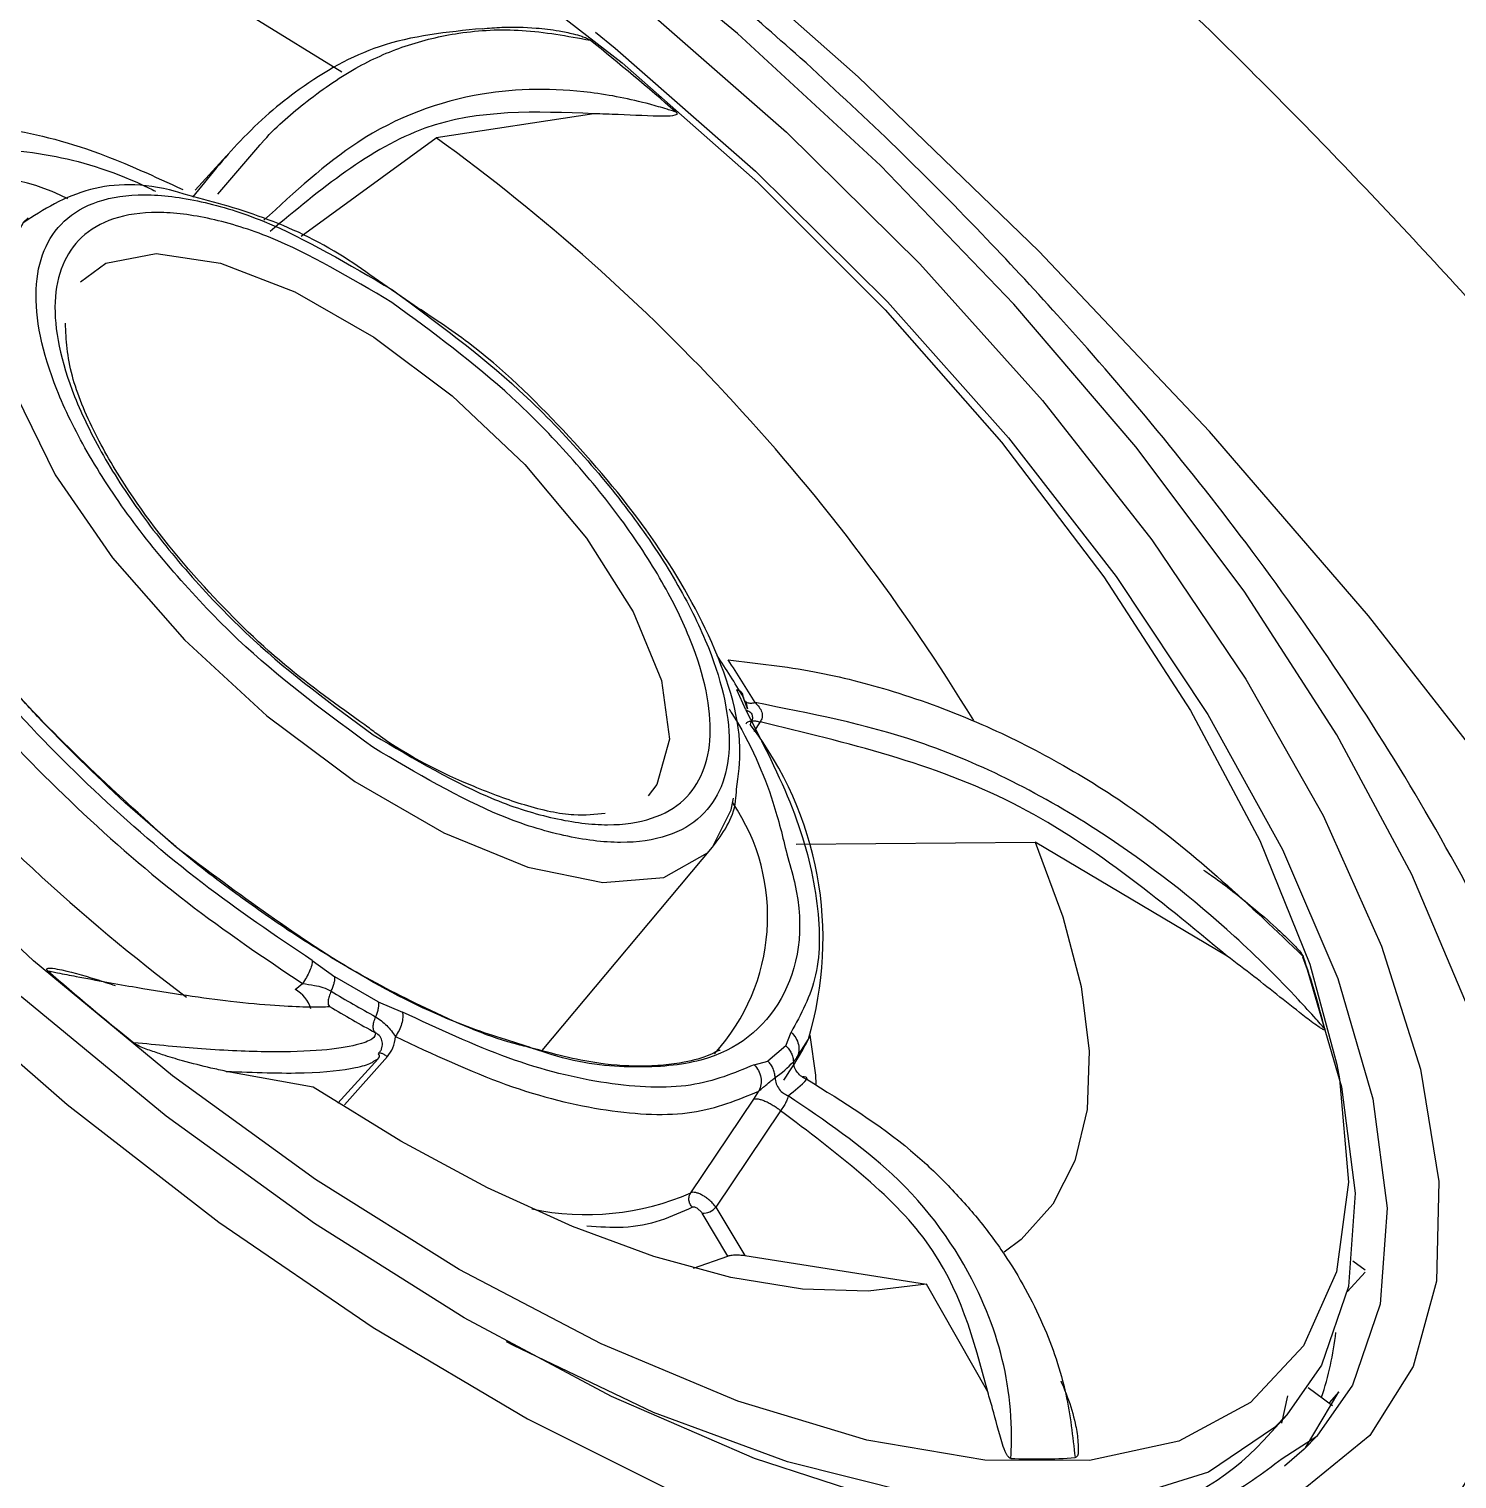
# Model space of a CAD drawing. Header units: inches. Extents: x 2 to 86, y -22 to 129.
# Drawn here: x 20.657 to 21.426, y 16.394 to 17.175 of the extents above; entities that cross this region are included whole.
import ezdxf

# ---------------------------------------------------------------- set-up
doc = ezdxf.new("R2010")
doc.units = ezdxf.units.IN
doc.header["$MEASUREMENT"] = 0
doc.layers.add('BDIM_CYAN', color=4, linetype='Continuous')

# ---------------------------------------------------------------- blocks, each defined once
blk = doc.blocks.new('2026 RHYTHM')
at = {"layer": 'BDIM_CYAN', "color": 3}
for p, q in [((18.5879, 16.14406), (18.50304, 16.13114)), ((18.43028, 16.07808), (18.50304, 16.13114)), ((18.39011, 16.12143), (18.37332, 16.1029)), ((18.38549, 16.10082), (18.40804, 16.12715)), ((18.49117, 16.0408), (18.47199, 16.05402)), ((18.66972, 15.823), (18.66498, 15.8337)), ((18.6707, 15.82351), (18.66843, 15.8299)), ((18.67744, 15.81645), (18.67416, 15.81132)), ((18.35985, 15.75183), (18.33548, 15.7729)), ((18.56013, 15.63956), (18.65179, 15.74893)), ((18.69694, 15.7507), (18.8256, 15.75165)), ((18.92905, 15.69033), (18.8256, 15.75165)), ((18.43632, 15.68793), (18.44846, 15.67909)), ((18.42704, 15.67243), (18.43097, 15.67557)), ((18.47182, 15.6657), (18.44846, 15.67909)), ((18.47182, 15.6657), (18.48483, 15.66021)), ((18.69132, 15.64204), (18.69417, 15.64929)), ((18.6973, 15.63565), (18.70349, 15.64555)), ((18.69132, 15.64204), (18.68171, 15.63368)), ((18.45007, 15.61113), (18.47174, 15.63505)), ((18.45372, 15.61014), (18.47678, 15.63619)), ((18.67432, 15.63181), (18.68171, 15.63368)), ((18.4367, 15.61974), (18.38993, 15.62826)), ((18.64021, 15.56283), (18.67416, 15.61333)), ((18.67416, 15.61333), (18.6768, 15.6176)), ((18.68842, 15.60706), (18.65368, 15.55513)), ((18.66008, 15.52873), (18.64626, 15.5518)), ((18.65368, 15.55513), (18.66919, 15.52911)), ((18.64165, 15.52223), (18.66008, 15.52873)), ((18.66919, 15.52911), (18.76702, 15.51368)), ((18.99392, 15.50969), (19.0034, 15.52016)), ((19.00344, 15.5211), (18.99663, 15.52607)), ((18.80008, 15.45556), (18.76702, 15.51368)), ((18.97268, 15.45793), (18.98583, 15.44833)), ((18.95839, 15.43869), (18.96164, 15.45354)), ((18.97129, 15.42549), (18.98924, 15.45557)), ((18.98924, 15.45557), (18.98393, 15.44971)), ((18.94868, 15.42942), (18.96127, 15.44332)), ((18.97725, 15.43164), (18.95869, 15.41963))]:
    blk.add_line(p, q, dxfattribs=at)
at = {"layer": 'BDIM_CYAN', "color": 3, "flags": 128}
for points in [[(19.08367, 15.77322), (19.00516, 15.87368), (18.91948, 15.97299), (18.82755, 16.07011), (18.73034, 16.16401), (18.62888, 16.2537), (18.52425, 16.33822), (18.41755, 16.41667), (18.30992, 16.48823), (18.20249, 16.55214), (18.09641, 16.60772), (17.9928, 16.65437), (17.89276, 16.69162), (17.79735, 16.71905), (17.70758, 16.73638), (17.6244, 16.74343), (17.54869, 16.74012), (17.48126, 16.72649), (17.42282, 16.70268), (17.37399, 16.66894), (17.33529, 16.62564), (17.30713, 16.57322), (17.30367, 16.56414)], [(18.30435, 15.61038), (18.38606, 15.547), (18.46917, 15.4902), (18.55221, 15.441), (18.6337, 15.40027), (18.71217, 15.36873), (18.78623, 15.34696), (18.85455, 15.33534), (18.91592, 15.33408), (18.96925, 15.3432), (19.01357, 15.36253), (19.04811, 15.39174), (19.07223, 15.4303)], [(19.05899, 15.66206), (19.02853, 15.7342), (18.98802, 15.80958), (18.93817, 15.88686), (18.87988, 15.96465), (18.81418, 16.04157), (18.74226, 16.11624), (18.66538, 16.18734), (18.58492, 16.25359), (18.50233, 16.31381), (18.41906, 16.36693), (18.33662, 16.412), (18.25646, 16.44821), (18.18002, 16.47492), (18.10867, 16.49166), (18.04368, 16.49811), (17.9862, 16.49418), (17.93727, 16.47992), (17.89775, 16.45559), (17.86835, 16.42163)], [(17.8848, 16.13388), (17.92036, 16.05996), (17.96564, 15.98346), (18.01984, 15.90575), (18.08197, 15.82822), (18.15094, 15.75225), (18.22551, 15.6792), (18.30435, 15.61038)], [(18.98807, 15.63194), (18.98954, 15.62416), (18.99435, 15.56856), (18.98785, 15.52031), (18.97016, 15.48045), (18.94167, 15.44983), (18.90298, 15.4291), (18.85491, 15.4187), (18.7985, 15.41885), (18.73494, 15.42955), (18.66558, 15.45057), (18.59192, 15.48146), (18.5155, 15.52157), (18.43798, 15.57004), (18.36099, 15.62584), (18.28617, 15.68777), (18.21513, 15.75453), (18.14938, 15.82467), (18.09031, 15.89672), (18.03919, 15.96913), (17.99711, 16.04036), (17.96496, 16.1089), (17.94343, 16.17328), (17.93297, 16.23213)], [(18.1219, 16.27266), (18.15326, 16.27655), (18.1885, 16.27534), (18.22714, 16.26905), (18.26867, 16.25776), (18.31253, 16.24163), (18.35815, 16.22087), (18.40492, 16.19574), (18.45221, 16.1666)], [(18.79409, 15.38561), (18.74733, 15.39599), (18.67443, 15.4197), (18.5975, 15.4531), (18.51803, 15.49556), (18.43757, 15.54624), (18.35769, 15.60416), (18.27993, 15.66819), (18.20581, 15.73709), (18.13678, 15.80951), (18.07417, 15.88404), (18.01922, 15.95923), (17.97298, 16.03363), (17.93635, 16.10577), (17.91006, 16.17427), (17.89464, 16.23754)], [(18.52238, 16.23389), (18.52702, 16.23054), (18.60313, 16.17152)], [(18.61565, 16.20071), (18.69178, 16.13409), (18.76353, 16.06326), (18.8295, 15.9896), (18.88843, 15.91456), (18.93915, 15.83958), (18.98068, 15.76613), (19.01222, 15.69564), (19.03314, 15.62948), (19.04305, 15.56894), (19.04175, 15.51519), (19.02926, 15.46929), (19.00582, 15.43212), (18.9719, 15.40441), (18.92816, 15.38669), (18.87543, 15.37933), (18.81476, 15.38244), (18.79409, 15.38561)], [(18.58889, 16.18806), (18.59946, 16.17943), (18.67503, 16.1132), (18.74613, 16.04273), (18.8113, 15.96945), (18.86922, 15.89486), (18.91871, 15.82048), (18.95876, 15.74781), (18.98856, 15.67834), (19.0075, 15.61349), (19.0152, 15.55457), (19.0115, 15.50278), (18.99647, 15.45918), (18.97735, 15.43175)], [(18.60313, 16.17152), (18.67625, 16.107), (18.74483, 16.03837), (18.80741, 15.96708), (18.86265, 15.89466), (18.90937, 15.82264), (18.94659, 15.75257), (18.9735, 15.68594), (18.98807, 15.63194)], [(18.28335, 16.08797), (18.28082, 16.08562), (18.26801, 16.06246), (18.26665, 16.03078), (18.27681, 15.99241), (18.29791, 15.9496), (18.32871, 15.90482), (18.36743, 15.86068), (18.41183, 15.81974), (18.45931, 15.78439), (18.50712, 15.75667), (18.55248, 15.7382), (18.59275, 15.73006), (18.6256, 15.73271), (18.64911, 15.746), (18.65179, 15.74893)], [(18.31149, 16.05355), (18.3252, 16.06365), (18.35221, 16.06882), (18.3869, 16.06354), (18.42689, 16.04819), (18.46946, 16.0238), (18.51172, 15.99204), (18.55078, 15.95507), (18.58398, 15.91542), (18.60906, 15.87577), (18.62431, 15.83885), (18.62869, 15.80715), (18.6219, 15.78285), (18.61713, 15.77661)], [(18.65179, 15.74893), (18.66192, 15.76915), (18.66322, 15.77547)], [(18.8256, 15.75165), (18.84061, 15.71155), (18.85035, 15.67387), (18.8547, 15.63911), (18.85359, 15.60772), (18.84705, 15.58013), (18.83515, 15.5567), (18.81806, 15.53774), (18.80886, 15.53082)], [(18.96959, 15.69), (18.97217, 15.68303), (18.99058, 15.61998), (18.99806, 15.56271), (18.99446, 15.51237), (18.97985, 15.46999), (18.96119, 15.44322)], [(18.70775, 15.62138), (18.70744, 15.62615), (18.70453, 15.64766)], [(18.76702, 15.51368), (18.73565, 15.50979), (18.70041, 15.511), (18.66177, 15.51729), (18.62025, 15.52857), (18.57638, 15.54471), (18.53076, 15.56547), (18.484, 15.59059), (18.4367, 15.61974)], [(18.96119, 15.44322), (18.95453, 15.43642), (18.91901, 15.41237), (18.87402, 15.3983), (18.82047, 15.39452), (18.75945, 15.40109), (18.6922, 15.41789), (18.6201, 15.44457), (18.54461, 15.48059), (18.54097, 15.48252)], [(18.97735, 15.43175), (18.97042, 15.42466), (18.95985, 15.41566)]]:
    blk.add_lwpolyline(points, dxfattribs=at)
at = {"layer": 'BDIM_CYAN', "color": 3}
for centre, radius, start, end in [((17.62323, 14.98743), 1.53553, 48.92588, 51.17292), ((17.86522, 15.25271), 1.08557, 31.3291, 54.01709), ((18.25252, 15.99643), 0.11436, 62.8432, 136.4653), ((19.00866, 16.51882), 1.06449, 209.82452, 233.03666), ((18.19204, 15.54433), 0.55542, 30.94047, 33.66197), ((18.18292, 15.53199), 0.57351, 30.94052, 33.66195), ((18.52244, 15.69966), 0.18896, 343.36077, 37.64958), ((18.5721, 15.71158), 0.10945, 317.59619, 34.06671), ((18.51999, 15.53546), 0.47589, 14.06541, 18.97297), ((19.30285, 16.83993), 1.53553, 228.92588, 231.1727), ((18.41783, 15.65618), 0.01868, 17.82421, 60.47233), ((18.77488, 16.21662), 0.63648, 238.9366, 241.42181), ((18.78474, 16.22615), 0.65718, 238.9366, 241.42181), ((18.64639, 15.67987), 0.06755, 305.46825, 316.56123), ((18.65206, 15.67195), 0.06975, 305.46829, 316.56121), ((18.58387, 15.6921), 0.14101, 257.98384, 293.54726), ((18.64645, 15.56133), 0.00953, 268.90176, 319.41328), ((18.80733, 15.50939), 0.18162, 341.80669, 353.12464), ((18.8444, 15.52628), 0.14233, 281.76014, 317.11442), ((18.82645, 15.71035), 0.2909, 267.25583, 274.06978)]:
    blk.add_arc(centre, radius, start, end, dxfattribs=at)
for points, knots in [([(20.60971, 16.08454), (20.5748, 16.06082), (20.53374, 16.0436), (20.46351, 16.02718), (20.43865, 16.02328), (20.38599, 16.01872), (20.35806, 16.01807), (20.27161, 16.0211), (20.21002, 16.0296), (20.12819, 16.04825), (20.11158, 16.05238), (20.07787, 16.06148), (20.06073, 16.06645), (20.00887, 16.08254), (19.97387, 16.09477), (19.86767, 16.13579), (19.79527, 16.16892), (19.70278, 16.21771), (19.68413, 16.22787), (19.64692, 16.24879), (19.62837, 16.25954), (19.57285, 16.29265), (19.53605, 16.31587), (19.46285, 16.36457), (19.42645, 16.39004), (19.37215, 16.42996), (19.3541, 16.44355), (19.31811, 16.47132), (19.30012, 16.48553), (19.21117, 16.55745), (19.14317, 16.61775), (19.04574, 16.71219), (19.01403, 16.74434), (18.96764, 16.79358), (18.95233, 16.81021), (18.92238, 16.84353), (18.90773, 16.86022), (18.83605, 16.94384), (18.78374, 17.01124), (18.7246, 17.09607), (18.71308, 17.11307), (18.69069, 17.14711), (18.67979, 17.16421), (18.64835, 17.21511), (18.62904, 17.24859), (18.57587, 17.34764), (18.54675, 17.41188), (18.51845, 17.48976), (18.51319, 17.50525), (18.50361, 17.53567), (18.49927, 17.55062), (18.48758, 17.59473), (18.48157, 17.62314), (18.47305, 17.67796), (18.47054, 17.70437), (18.46944, 17.74247), (18.46952, 17.75491), (18.47059, 17.77927), (18.47158, 17.7912), (18.47875, 17.84886), (18.49152, 17.88923), (18.52098, 17.94126), (18.53253, 17.95718), (18.55253, 17.97884), (18.55962, 17.98567), (18.57455, 17.99844), (18.5824, 18.00439), (18.62353, 18.03209), (18.66242, 18.0476), (18.72986, 18.06083), (18.75397, 18.06354), (18.80426, 18.06547), (18.83053, 18.06472), (18.88529, 18.05987), (18.91378, 18.05578), (18.95821, 18.04713), (18.9733, 18.04383), (19.00406, 18.03639), (19.01977, 18.03223), (19.09914, 18.00949), (19.16517, 17.98514), (19.26801, 17.93995), (19.30292, 17.92342), (19.35629, 17.89642), (19.37428, 17.88703), (19.41022, 17.86771), (19.42821, 17.85776), (19.5183, 17.80658), (19.59074, 17.76114), (19.68185, 17.69885), (19.7001, 17.68612), (19.73666, 17.66009), (19.75499, 17.64678), (19.80946, 17.60644), (19.8453, 17.57886), (19.95149, 17.49412), (20.02049, 17.43497), (20.10438, 17.35756), (20.12106, 17.34189), (20.15381, 17.31053), (20.16992, 17.2948), (20.21752, 17.24746), (20.24824, 17.2157), (20.30765, 17.15176), (20.33634, 17.11957), (20.3778, 17.07095), (20.39136, 17.05468), (20.41793, 17.02203), (20.43097, 17.00561), (20.49407, 16.92409), (20.5385, 16.86004), (20.596, 16.76548), (20.61363, 16.73421), (20.63768, 16.68769), (20.64531, 16.67222), (20.65958, 16.64174), (20.66624, 16.6267), (20.69726, 16.55245), (20.71472, 16.49605), (20.72724, 16.42928), (20.72927, 16.41611), (20.73238, 16.39016), (20.73345, 16.3774), (20.7352, 16.34011), (20.73442, 16.31645), (20.72643, 16.24901), (20.71361, 16.20872), (20.67243, 16.13787), (20.64462, 16.10827), (20.60971, 16.08454)], [0, 0, 0, 0, 0.03125, 0.03125, 0.046875, 0.046875, 0.0625, 0.0625, 0.09375, 0.09375, 0.101563, 0.101563, 0.109375, 0.109375, 0.125, 0.125, 0.15625, 0.15625, 0.164063, 0.164063, 0.171875, 0.171875, 0.1875, 0.1875, 0.203125, 0.203125, 0.210938, 0.210938, 0.21875, 0.21875, 0.25, 0.25, 0.265625, 0.265625, 0.273438, 0.273438, 0.28125, 0.28125, 0.3125, 0.3125, 0.320313, 0.320313, 0.328125, 0.328125, 0.34375, 0.34375, 0.375, 0.375, 0.382813, 0.382813, 0.390625, 0.390625, 0.40625, 0.40625, 0.421875, 0.421875, 0.429688, 0.429688, 0.4375, 0.4375, 0.46875, 0.46875, 0.484375, 0.484375, 0.492188, 0.492188, 0.5, 0.5, 0.53125, 0.53125, 0.546875, 0.546875, 0.5625, 0.5625, 0.578125, 0.578125, 0.585938, 0.585938, 0.59375, 0.59375, 0.625, 0.625, 0.640625, 0.640625, 0.648438, 0.648438, 0.65625, 0.65625, 0.6875, 0.6875, 0.695313, 0.695313, 0.703125, 0.703125, 0.71875, 0.71875, 0.75, 0.75, 0.757813, 0.757813, 0.765625, 0.765625, 0.78125, 0.78125, 0.796875, 0.796875, 0.804688, 0.804688, 0.8125, 0.8125, 0.84375, 0.84375, 0.859375, 0.859375, 0.867188, 0.867188, 0.875, 0.875, 0.90625, 0.90625, 0.914063, 0.914063, 0.921875, 0.921875, 0.9375, 0.9375, 0.96875, 0.96875, 1, 1, 1, 1]), ([(19.40628, 14.88323), (19.37225, 14.86007), (19.33227, 14.84359), (19.26386, 14.82848), (19.23965, 14.82506), (19.18833, 14.82152), (19.16111, 14.82143), (19.07685, 14.82617), (19.01676, 14.83591), (18.93684, 14.85623), (18.92061, 14.8607), (18.88767, 14.87048), (18.87091, 14.8758), (18.82018, 14.89295), (18.78593, 14.90588), (18.68195, 14.94906), (18.61098, 14.98363), (18.5202, 15.03426), (18.50189, 15.04478), (18.46534, 15.06643), (18.44712, 15.07754), (18.39257, 15.11173), (18.3564, 15.13565), (18.28439, 15.18573), (18.24857, 15.21187), (18.19511, 15.25279), (18.17733, 15.26671), (18.14187, 15.29512), (18.12414, 15.30965), (18.03652, 15.3831), (17.96948, 15.44451), (17.87333, 15.54046), (17.84202, 15.57309), (17.79619, 15.62302), (17.78107, 15.63987), (17.75152, 15.67356), (17.73706, 15.69043), (17.6663, 15.77491), (17.61462, 15.84288), (17.55614, 15.92827), (17.54476, 15.94538), (17.52261, 15.97962), (17.51184, 15.9968), (17.48082, 16.04784), (17.46175, 16.08138), (17.40925, 16.18058), (17.38048, 16.24482), (17.35254, 16.32263), (17.34736, 16.33807), (17.33792, 16.36835), (17.33365, 16.38324), (17.32216, 16.42714), (17.31625, 16.45541), (17.3079, 16.50995), (17.30546, 16.53623), (17.30445, 16.57411), (17.30455, 16.58649), (17.30566, 16.61071), (17.30667, 16.62254), (17.31389, 16.67971), (17.32663, 16.71977), (17.35599, 16.77148), (17.36749, 16.78731), (17.39406, 16.81607), (17.40893, 16.82876), (17.45799, 16.8619), (17.49667, 16.87748), (17.5638, 16.89098), (17.58779, 16.89381), (17.63781, 16.89601), (17.66396, 16.89542), (17.71847, 16.89093), (17.74685, 16.88703), (17.7911, 16.87869), (17.80613, 16.87549), (17.83677, 16.86825), (17.85243, 16.86419), (17.93151, 16.84195), (17.9973, 16.81799), (18.09972, 16.77317), (18.13449, 16.75674), (18.1876, 16.72982), (18.20551, 16.72044), (18.24129, 16.70111), (18.2592, 16.69114), (18.34881, 16.63979), (18.42075, 16.59401), (18.51102, 16.53091), (18.52909, 16.518), (18.56527, 16.49157), (18.5834, 16.47803), (18.63725, 16.43696), (18.67264, 16.40882), (18.77725, 16.32219), (18.84498, 16.26152), (18.927, 16.18188), (18.94329, 16.16575), (18.97522, 16.13346), (18.99092, 16.11726), (19.03724, 16.06848), (19.06706, 16.03572), (19.12461, 15.96974), (19.15235, 15.93652), (19.19234, 15.88631), (19.2054, 15.86951), (19.23098, 15.83579), (19.24348, 15.81887), (19.30395, 15.73488), (19.34631, 15.6689), (19.40091, 15.57165), (19.4176, 15.53951), (19.44031, 15.49175), (19.44748, 15.47593), (19.46086, 15.44479), (19.46711, 15.42942), (19.49611, 15.35359), (19.51228, 15.29612), (19.52582, 15.21473), (19.52853, 15.18829), (19.5302, 15.13812), (19.52919, 15.11429), (19.52357, 15.06907), (19.51895, 15.04768), (19.50608, 15.00738), (19.49782, 14.98844), (19.46746, 14.93559), (19.44031, 14.90639), (19.40628, 14.88323)], [0, 0, 0, 0, 0.03125, 0.03125, 0.046875, 0.046875, 0.0625, 0.0625, 0.09375, 0.09375, 0.101562, 0.101562, 0.109375, 0.109375, 0.125, 0.125, 0.15625, 0.15625, 0.164062, 0.164062, 0.171875, 0.171875, 0.1875, 0.1875, 0.203125, 0.203125, 0.210937, 0.210937, 0.21875, 0.21875, 0.25, 0.25, 0.265625, 0.265625, 0.273438, 0.273438, 0.28125, 0.28125, 0.3125, 0.3125, 0.320313, 0.320313, 0.328125, 0.328125, 0.34375, 0.34375, 0.375, 0.375, 0.382813, 0.382813, 0.390625, 0.390625, 0.40625, 0.40625, 0.421875, 0.421875, 0.429688, 0.429688, 0.4375, 0.4375, 0.46875, 0.46875, 0.484375, 0.484375, 0.5, 0.5, 0.53125, 0.53125, 0.546875, 0.546875, 0.5625, 0.5625, 0.578125, 0.578125, 0.585937, 0.585937, 0.59375, 0.59375, 0.625, 0.625, 0.640625, 0.640625, 0.648437, 0.648437, 0.65625, 0.65625, 0.6875, 0.6875, 0.695312, 0.695312, 0.703125, 0.703125, 0.71875, 0.71875, 0.75, 0.75, 0.757812, 0.757812, 0.765625, 0.765625, 0.78125, 0.78125, 0.796875, 0.796875, 0.804687, 0.804687, 0.8125, 0.8125, 0.84375, 0.84375, 0.859375, 0.859375, 0.867187, 0.867187, 0.875, 0.875, 0.90625, 0.90625, 0.921875, 0.921875, 0.9375, 0.9375, 0.953125, 0.953125, 0.96875, 0.96875, 1, 1, 1, 1]), ([(18.69914, 16.17424), (18.67141, 16.19861), (18.63245, 16.23285), (18.57277, 16.2799), (18.52121, 16.31822), (18.45904, 16.36063), (18.39343, 16.40133), (18.32465, 16.43951), (18.25333, 16.47422), (18.17986, 16.5046), (18.10372, 16.53), (18.02523, 16.54924), (17.94436, 16.56084), (17.86714, 16.56286), (17.79663, 16.55533), (17.75222, 16.54443), (17.72969, 16.53642), (17.72583, 16.53504)], [0, 0, 0, 0, 0.089741, 0.126088, 0.186181, 0.248248, 0.314362, 0.382933, 0.453452, 0.526756, 0.60195, 0.680736, 0.761516, 0.84454, 0.916622, 0.985708, 1, 1, 1, 1]), ([(15.5649, 10.4161), (15.58306, 10.43423), (15.61926, 10.47038), (15.67366, 10.52475), (15.72789, 10.57897), (15.78196, 10.63304), (15.83586, 10.68694), (15.88958, 10.74067), (15.94311, 10.79421), (15.99645, 10.84755), (16.04959, 10.90069), (16.10252, 10.95362), (16.15524, 11.00634), (16.20774, 11.05884), (16.3615, 11.2126), (16.61869, 11.46979), (16.98009, 11.83119), (17.3507, 12.20177), (17.65726, 12.50837), (17.91382, 12.76495), (18.10379, 12.95492), (18.30082, 13.15198), (18.48712, 13.33821), (18.67228, 13.52328), (18.85935, 13.7104), (19.05705, 13.90809), (19.3006, 14.15167), (19.5646, 14.41556), (19.82238, 14.6735), (20.00797, 14.85896), (20.2003, 15.05163), (20.37836, 15.22964), (20.5635, 15.4148), (20.69279, 15.54411), (20.8254, 15.67655), (20.95807, 15.80887), (21.08779, 15.93887), (21.19493, 16.04607), (21.28457, 16.13551), (21.36182, 16.21288), (21.42795, 16.27915), (21.48287, 16.33415), (21.52651, 16.37779), (21.55882, 16.41004), (21.57979, 16.43094), (21.58999, 16.4411), (21.5932, 16.4443)], [0, 0, 0, 0, 0.010031, 0.019992, 0.029884, 0.039706, 0.049459, 0.059143, 0.068758, 0.078304, 0.087781, 0.097188, 0.106527, 0.115798, 0.124999, 0.187721, 0.25, 0.310343, 0.374999, 0.403116, 0.437499, 0.46875, 0.5, 0.528744, 0.559159, 0.591245, 0.625, 0.677541, 0.719208, 0.75, 0.767403, 0.8125, 0.83618, 0.857014, 0.875, 0.90022, 0.921053, 0.9375, 0.951594, 0.963894, 0.974399, 0.98311, 0.990026, 0.995147, 0.998472, 1, 1, 1, 1]), ([(18.52782, 16.18988), (18.53133, 16.19019), (18.54082, 16.19102), (18.55461, 16.19065), (18.56754, 16.1891), (18.57575, 16.18744), (18.58073, 16.18607), (18.58361, 16.18499), (18.58517, 16.18425), (18.58581, 16.18379), (18.58597, 16.18367)], [0, 0, 0, 0, 0.191814, 0.519611, 0.729753, 0.856784, 0.930061, 0.970742, 0.992656, 1, 1, 1, 1]), ([(18.52782, 16.18988), (18.50899, 16.18804), (18.47446, 16.18466), (18.43167, 16.16065), (18.3986, 16.13232), (18.3803, 16.10959), (18.37184, 16.09909)], [0, 0, 0, 0, 0.3260637, 0.5980435, 0.8141322, 1, 1, 1, 1]), ([(18.40804, 16.12715), (18.40836, 16.12753), (18.41593, 16.1364), (18.43293, 16.15099), (18.45856, 16.16906), (18.4865, 16.18147), (18.5164, 16.18858), (18.54973, 16.1903), (18.57368, 16.18592), (18.58597, 16.18367)], [0, 0, 0, 0, 0.006392, 0.151181, 0.319151, 0.471291, 0.630142, 0.810262, 1, 1, 1, 1]), ([(19.15481, 15.24647), (19.1554, 15.24981), (19.15853, 15.26747), (19.16658, 15.30343), (19.16802, 15.36349), (19.16211, 15.43755), (19.14471, 15.52007), (19.11623, 15.60603), (19.0798, 15.68874), (19.03746, 15.76737), (18.9908, 15.84168), (18.94113, 15.91146), (18.89015, 15.97587), (18.84206, 16.03139), (18.79507, 16.08174), (18.74893, 16.12823), (18.71553, 16.15909), (18.69914, 16.17424)], [0, 0, 0, 0, 0.011695, 0.061875, 0.129369, 0.203644, 0.293619, 0.3828, 0.469611, 0.55161, 0.629981, 0.704954, 0.774918, 0.839127, 0.888693, 0.945373, 1, 1, 1, 1]), ([(18.63213, 16.14501), (18.63154, 16.14519), (18.62998, 16.14569), (18.62529, 16.14715), (18.61053, 16.15136), (18.57686, 16.15811), (18.5229, 16.15749), (18.46327, 16.13562), (18.42676, 16.10192), (18.41022, 16.08665)], [0, 0, 0, 0, 0.007324, 0.019565, 0.058649, 0.192116, 0.441769, 0.746986, 1, 1, 1, 1]), ([(18.5879, 16.14406), (18.55683, 16.14529), (18.49405, 16.14777), (18.44063, 16.10319), (18.41364, 16.08068)], [0, 0, 0, 0, 0.494868, 1, 1, 1, 1]), ([(18.63213, 16.14501), (18.63222, 16.14492), (18.6324, 16.14475), (18.63262, 16.14447), (18.63273, 16.1442), (18.63273, 16.14392), (18.63245, 16.1435), (18.63045, 16.14275), (18.6202, 16.1426), (18.60533, 16.14351), (18.59229, 16.14392), (18.5879, 16.14406)], [0, 0, 0, 0, 0.005486, 0.011027, 0.016042, 0.021524, 0.030897, 0.060168, 0.194769, 0.728714, 1, 1, 1, 1]), ([(18.18913, 16.12642), (18.19987, 16.13092), (18.22163, 16.14004), (18.26752, 16.13797), (18.31642, 16.12642), (18.35133, 16.11028), (18.3665, 16.10326)], [0, 0, 0, 0, 0.260715, 0.527739, 0.794763, 1, 1, 1, 1]), ([(18.2732, 16.12474), (18.28144, 16.12372), (18.30419, 16.12089), (18.33168, 16.11236), (18.35067, 16.10294), (18.35179, 16.10239)], [0, 0, 0, 0, 0.348534, 0.961453, 1, 1, 1, 1]), ([(18.36736, 16.10073), (18.3658, 16.1012), (18.34626, 16.1072), (18.31257, 16.10589), (18.2916, 16.09242), (18.28052, 16.08531)], [0, 0, 0, 0, 0.03917, 0.492398, 1, 1, 1, 1]), ([(18.46888, 15.80282), (18.44548, 15.82), (18.40949, 15.84642), (18.3667, 15.89054), (18.33753, 15.92619), (18.31415, 15.96197), (18.29284, 16.00556), (18.2831, 16.05246), (18.29623, 16.08421), (18.32001, 16.09797), (18.34509, 16.10166), (18.37563, 16.0978), (18.41974, 16.0844), (18.45595, 16.06303), (18.47949, 16.04914)], [0, 0, 0, 0, 0.1197284, 0.1841803, 0.25, 0.3158197, 0.3802716, 0.5, 0.6197284, 0.6841803, 0.75, 0.8158197, 0.8802716, 1, 1, 1, 1]), ([(18.47199, 16.05402), (18.46585, 16.05841), (18.4452, 16.07319), (18.40859, 16.08986), (18.38129, 16.09705), (18.36736, 16.10073)], [0, 0, 0, 0, 0.171523, 0.576947, 1, 1, 1, 1]), ([(18.4792, 16.04242), (18.45695, 16.05555), (18.42271, 16.07575), (18.38101, 16.08842), (18.35214, 16.09207), (18.32842, 16.08858), (18.30595, 16.07558), (18.29353, 16.04555), (18.30274, 16.00121), (18.32288, 15.96), (18.34499, 15.92618), (18.37257, 15.89248), (18.41302, 15.85077), (18.44705, 15.82578), (18.46917, 15.80954)], [0, 0, 0, 0, 0.119728, 0.18418, 0.25, 0.31582, 0.380272, 0.5, 0.619728, 0.68418, 0.75, 0.81582, 0.880272, 1, 1, 1, 1]), ([(18.47949, 16.04914), (18.50289, 16.03197), (18.53889, 16.00554), (18.58168, 15.96142), (18.61084, 15.92577), (18.63423, 15.89), (18.65553, 15.8464), (18.66528, 15.7995), (18.65214, 15.76775), (18.62837, 15.75399), (18.60328, 15.7503), (18.57275, 15.75416), (18.52864, 15.76756), (18.49242, 15.78893), (18.46888, 15.80282)], [0, 0, 0, 0, 0.119728, 0.18418, 0.25, 0.31582, 0.380272, 0.5, 0.619728, 0.68418, 0.75, 0.81582, 0.880272, 1, 1, 1, 1]), ([(18.46917, 15.80954), (18.49143, 15.79641), (18.52566, 15.77621), (18.56737, 15.76354), (18.59624, 15.75989), (18.61995, 15.76338), (18.64243, 15.77639), (18.65485, 15.80641), (18.64563, 15.85075), (18.62549, 15.89196), (18.60338, 15.92578), (18.57581, 15.95949), (18.53536, 16.0012), (18.50133, 16.02618), (18.4792, 16.04242)], [0, 0, 0, 0, 0.119728, 0.18418, 0.25, 0.31582, 0.380272, 0.5, 0.619728, 0.68418, 0.75, 0.81582, 0.880272, 1, 1, 1, 1]), ([(18.66482, 15.78017), (18.66581, 15.78754), (18.66905, 15.81157), (18.65391, 15.85991), (18.61919, 15.91891), (18.5734, 15.97313), (18.52956, 16.01562), (18.50104, 16.03433), (18.49117, 16.0408)], [0, 0, 0, 0, 0.1023432, 0.3335825, 0.5337316, 0.7232597, 0.9041803, 1, 1, 1, 1]), ([(18.46468, 15.81484), (18.45009, 15.82521), (18.4195, 15.84695), (18.37458, 15.89123), (18.3402, 15.93476), (18.31791, 15.97308), (18.30474, 16.00506), (18.3038, 16.02227), (18.30331, 16.03132)], [0, 0, 0, 0, 0.164417, 0.344866, 0.554923, 0.686633, 0.835262, 1, 1, 1, 1]), ([(18.36319, 15.74877), (18.33172, 15.77716), (18.28333, 15.82082), (18.23233, 15.88625), (18.20197, 15.93278), (18.19005, 15.96044), (18.185, 15.97216)], [0, 0, 0, 0, 0.401263, 0.617269, 0.83786, 1, 1, 1, 1]), ([(18.33548, 15.7729), (18.31938, 15.78819), (18.29696, 15.80948), (18.26767, 15.84233), (18.24531, 15.86974), (18.22241, 15.90169), (18.2032, 15.93325), (18.19063, 15.95696), (18.18586, 15.9693), (18.18483, 15.97197)], [0, 0, 0, 0, 0.240728, 0.335182, 0.489215, 0.643131, 0.801396, 0.9571, 1, 1, 1, 1]), ([(18.43632, 15.68793), (18.41639, 15.70135), (18.37604, 15.72852), (18.31801, 15.779), (18.26474, 15.83367), (18.23639, 15.8714), (18.22239, 15.89004)], [0, 0, 0, 0, 0.247011, 0.5, 0.752989, 1, 1, 1, 1]), ([(18.20999, 15.88433), (18.22465, 15.86484), (18.25395, 15.82586), (18.30878, 15.76965), (18.36845, 15.71769), (18.41013, 15.68961), (18.43097, 15.67557)], [0, 0, 0, 0, 0.25, 0.5, 0.75, 1, 1, 1, 1]), ([(18.66027, 15.84988), (18.67581, 15.84812), (18.70572, 15.84474), (18.7515, 15.833), (18.79561, 15.81668), (18.83946, 15.79459), (18.90026, 15.75669), (18.94123, 15.71763), (18.97002, 15.69018)], [0, 0, 0, 0, 0.134858, 0.259599, 0.404069, 0.533562, 0.672142, 1, 1, 1, 1]), ([(18.66843, 15.8299), (18.66852, 15.82927), (18.66869, 15.82802), (18.67023, 15.82691), (18.67233, 15.82648), (18.67402, 15.82674), (18.67482, 15.82686)], [0, 0, 0, 0, 0.266689, 0.531115, 0.778754, 1, 1, 1, 1]), ([(18.66877, 15.82836), (18.66941, 15.82727), (18.67028, 15.82576), (18.67061, 15.82399), (18.6707, 15.82351)], [0, 0, 0, 0, 0.726766, 1, 1, 1, 1]), ([(18.98161, 15.65111), (18.98103, 15.65177), (18.97947, 15.65355), (18.97479, 15.65883), (18.95977, 15.67528), (18.9235, 15.7113), (18.85737, 15.76284), (18.76952, 15.80836), (18.70436, 15.82109), (18.67482, 15.82686)], [0, 0, 0, 0, 0.007325, 0.019566, 0.058651, 0.192116, 0.441769, 0.746986, 1, 1, 1, 1]), ([(18.67482, 15.82686), (18.6756, 15.8261), (18.67708, 15.82464), (18.6783, 15.8222), (18.67866, 15.82023), (18.6786, 15.81882), (18.6782, 15.81751), (18.67769, 15.81681), (18.67744, 15.81645)], [0, 0, 0, 0, 0.277554, 0.532524, 0.651828, 0.767234, 0.882133, 1, 1, 1, 1]), ([(18.66084, 15.82336), (18.66121, 15.82278), (18.67236, 15.80526), (18.68397, 15.77803), (18.68969, 15.75449), (18.69191, 15.74533)], [0, 0, 0, 0, 0.020715, 0.619183, 1, 1, 1, 1]), ([(18.66972, 15.823), (18.67891, 15.80508), (18.69749, 15.76881), (18.70967, 15.7203), (18.71021, 15.67844), (18.69947, 15.65893), (18.69417, 15.64929)], [0, 0, 0, 0, 0.247012, 0.5, 0.752988, 1, 1, 1, 1]), ([(18.66989, 15.8155), (18.67003, 15.81571), (18.67041, 15.8163), (18.67166, 15.81685), (18.67344, 15.81711), (18.67542, 15.81698), (18.67679, 15.81663), (18.67744, 15.81645)], [0, 0, 0, 0, 0.126869, 0.364186, 0.59273, 0.805997, 1, 1, 1, 1]), ([(18.92905, 15.69033), (18.89195, 15.72105), (18.81702, 15.78307), (18.72427, 15.80525), (18.67744, 15.81645)], [0, 0, 0, 0, 0.495173, 1, 1, 1, 1]), ([(18.59405, 15.76717), (18.58873, 15.76658), (18.57683, 15.76524), (18.55211, 15.77054), (18.51709, 15.78362), (18.48632, 15.79835), (18.46679, 15.81323), (18.46468, 15.81484)], [0, 0, 0, 0, 0.183148, 0.410113, 0.612427, 0.958148, 1, 1, 1, 1]), ([(18.65182, 15.74896), (18.65738, 15.75641), (18.66407, 15.76537), (18.66471, 15.77804), (18.66482, 15.78017)], [0, 0, 0, 0, 0.832258, 1, 1, 1, 1]), ([(18.55141, 15.64162), (18.54995, 15.64196), (18.53429, 15.64556), (18.50236, 15.65932), (18.46061, 15.68066), (18.42517, 15.70265), (18.39353, 15.72497), (18.37225, 15.74107), (18.36084, 15.75098), (18.35985, 15.75183)], [0, 0, 0, 0, 0.026046, 0.280192, 0.500571, 0.673948, 0.817019, 0.984264, 1, 1, 1, 1]), ([(18.55158, 15.64182), (18.53958, 15.64554), (18.51149, 15.65422), (18.44739, 15.68599), (18.39636, 15.72404), (18.36319, 15.74877)], [0, 0, 0, 0, 0.207138, 0.484591, 1, 1, 1, 1]), ([(18.69191, 15.74533), (18.69338, 15.74025), (18.70264, 15.70823), (18.69397, 15.6629), (18.6576, 15.63338), (18.61009, 15.62938), (18.57747, 15.63266), (18.55611, 15.64022), (18.55158, 15.64182)], [0, 0, 0, 0, 0.055048, 0.347068, 0.639089, 0.796289, 0.956824, 1, 1, 1, 1]), ([(18.91634, 15.73671), (18.918, 15.73556), (18.92703, 15.7293), (18.94017, 15.71893), (18.95387, 15.70712), (18.9619, 15.69953), (18.96638, 15.69492), (18.96866, 15.69228), (18.96972, 15.69087), (18.96996, 15.69032), (18.97002, 15.69018)], [0, 0, 0, 0, 0.083546, 0.455224, 0.693499, 0.837546, 0.920648, 0.966788, 0.991647, 1, 1, 1, 1]), ([(18.29395, 15.68235), (18.29386, 15.68244), (18.29368, 15.6826), (18.29345, 15.68287), (18.29331, 15.68312), (18.29328, 15.68335), (18.29346, 15.68367), (18.29511, 15.68403), (18.30393, 15.6826), (18.3164, 15.67905), (18.32672, 15.67563), (18.33019, 15.67448)], [0, 0, 0, 0, 0.005486, 0.011027, 0.016042, 0.021524, 0.030897, 0.060168, 0.194769, 0.728714, 1, 1, 1, 1]), ([(18.98161, 15.65111), (18.98162, 15.65104), (18.98165, 15.65088), (18.98159, 15.65072), (18.9814, 15.65065), (18.98108, 15.65069), (18.98026, 15.65102), (18.97696, 15.65303), (18.96447, 15.66267), (18.94813, 15.67583), (18.93383, 15.6867), (18.92905, 15.69033)], [0, 0, 0, 0, 0.0055006, 0.0110552, 0.016084, 0.0215799, 0.030977, 0.0603237, 0.1952739, 0.7306037, 1, 1, 1, 1]), ([(18.29395, 15.68235), (18.29459, 15.68223), (18.2963, 15.68189), (18.3014, 15.68089), (18.31721, 15.67783), (18.35139, 15.67164), (18.3985, 15.6647), (18.43639, 15.66258), (18.44276, 15.66302), (18.44564, 15.66321)], [0, 0, 0, 0, 0.007324, 0.019564, 0.058649, 0.192116, 0.441769, 0.746986, 1, 1, 1, 1]), ([(18.43097, 15.67557), (18.43315, 15.67524), (18.43686, 15.67468), (18.44226, 15.67362), (18.44503, 15.67217), (18.44647, 15.67141)], [0, 0, 0, 0, 0.40286, 0.6878967, 1, 1, 1, 1]), ([(18.67432, 15.63181), (18.66357, 15.62732), (18.64181, 15.61822), (18.59596, 15.62018), (18.54323, 15.63299), (18.50414, 15.65121), (18.48483, 15.66021)], [0, 0, 0, 0, 0.247011, 0.5, 0.752989, 1, 1, 1, 1]), ([(18.47042, 15.65769), (18.47254, 15.65618), (18.47686, 15.6531), (18.47965, 15.64902), (18.48108, 15.64694)], [0, 0, 0, 0, 0.4907456, 1, 1, 1, 1]), ([(18.47037, 15.64904), (18.47023, 15.64792), (18.46995, 15.64574), (18.46043, 15.64212), (18.44263, 15.63929), (18.41423, 15.63838), (18.37959, 15.63981), (18.35259, 15.64246), (18.34011, 15.64369)], [0, 0, 0, 0, 0.154219, 0.301464, 0.47799, 0.661716, 0.843633, 1, 1, 1, 1]), ([(18.47202, 15.63778), (18.47241, 15.63828), (18.47322, 15.6393), (18.47409, 15.64151), (18.47421, 15.64424), (18.47306, 15.64713), (18.47127, 15.64841), (18.47037, 15.64904)], [0, 0, 0, 0, 0.111418, 0.230072, 0.482003, 0.743082, 1, 1, 1, 1]), ([(18.47678, 15.63619), (18.4779, 15.63772), (18.48035, 15.64106), (18.48082, 15.64487), (18.48108, 15.64694)], [0, 0, 0, 0, 0.459104, 1, 1, 1, 1]), ([(18.48108, 15.64694), (18.50126, 15.63754), (18.54163, 15.61874), (18.59583, 15.60564), (18.64305, 15.60354), (18.66555, 15.61292), (18.6768, 15.6176)], [0, 0, 0, 0, 0.25, 0.5, 0.75, 1, 1, 1, 1]), ([(18.69027, 15.62353), (18.69411, 15.62936), (18.69913, 15.63699), (18.70329, 15.64516), (18.70428, 15.64709)], [0, 0, 0, 0, 0.763178, 1, 1, 1, 1]), ([(18.38993, 15.62826), (18.38723, 15.62883), (18.37991, 15.63038), (18.36844, 15.63333), (18.35716, 15.63658), (18.34875, 15.63965), (18.34357, 15.6413), (18.34046, 15.64345), (18.34011, 15.64369)], [0, 0, 0, 0, 0.191782, 0.518998, 0.728969, 0.85611, 0.98384, 1, 1, 1, 1]), ([(18.46969, 15.63386), (18.47061, 15.63437), (18.4731, 15.63575), (18.47244, 15.637), (18.47202, 15.63778)], [0, 0, 0, 0, 0.371992, 1, 1, 1, 1]), ([(18.47678, 15.63619), (18.47618, 15.63658), (18.47494, 15.63735), (18.47347, 15.63799), (18.47241, 15.6382), (18.47215, 15.63792), (18.47202, 15.63778)], [0, 0, 0, 0, 0.245337, 0.5, 0.754663, 1, 1, 1, 1]), ([(18.65566, 15.63963), (18.6557, 15.63966), (18.65671, 15.64032), (18.64948, 15.63627), (18.63577, 15.6325), (18.61394, 15.63037), (18.58587, 15.63236), (18.56372, 15.63831), (18.55141, 15.64162)], [0, 0, 0, 0, 0.006098, 0.128591, 0.296934, 0.525383, 0.736262, 1, 1, 1, 1]), ([(18.38993, 15.62826), (18.40494, 15.6277), (18.43474, 15.62659), (18.4574, 15.62947), (18.46752, 15.63223), (18.4692, 15.6335), (18.46969, 15.63386)], [0, 0, 0, 0, 0.367803, 0.730733, 0.922125, 1, 1, 1, 1]), ([(18.68558, 15.62486), (18.68552, 15.62568), (18.68539, 15.62734), (18.68455, 15.62973), (18.68334, 15.6319), (18.68225, 15.6331), (18.68171, 15.63368)], [0, 0, 0, 0, 0.257259, 0.51339, 0.762603, 1, 1, 1, 1]), ([(18.69544, 15.63343), (18.6961, 15.63421), (18.69727, 15.63559), (18.69729, 15.63563), (18.6973, 15.63565)], [0, 0, 0, 0, 0.571404, 1, 1, 1, 1]), ([(18.67681, 15.6176), (18.6775, 15.61822), (18.67844, 15.61904), (18.68007, 15.62042), (18.68179, 15.62185), (18.68389, 15.62361), (18.68503, 15.62445), (18.68558, 15.62486)], [0, 0, 0, 0, 0.224307, 0.303573, 0.473827, 0.745729, 1, 1, 1, 1]), ([(18.68558, 15.62486), (18.68571, 15.62374), (18.68597, 15.62153), (18.68766, 15.61858), (18.68992, 15.61634), (18.6917, 15.61552), (18.69254, 15.61514)], [0, 0, 0, 0, 0.266689, 0.531115, 0.778754, 1, 1, 1, 1]), ([(18.70043, 15.62552), (18.70102, 15.62557), (18.70218, 15.62566), (18.70253, 15.62454), (18.70271, 15.62399)], [0, 0, 0, 0, 0.5043312, 1, 1, 1, 1]), ([(18.70271, 15.62399), (18.72225, 15.61182), (18.7497, 15.59471), (18.77799, 15.56801), (18.79484, 15.54933), (18.81351, 15.52426), (18.83078, 15.49254), (18.84323, 15.45559), (18.84585, 15.43159), (18.84709, 15.42019)], [0, 0, 0, 0, 0.229238, 0.322198, 0.414546, 0.50635, 0.67863, 0.847274, 1, 1, 1, 1]), ([(18.67416, 15.61333), (18.67445, 15.6134), (18.67506, 15.61356), (18.67651, 15.61342), (18.6784, 15.61294), (18.68062, 15.61208), (18.68293, 15.61094), (18.68511, 15.60964), (18.68699, 15.60832), (18.68796, 15.60747), (18.68842, 15.60706)], [0, 0, 0, 0, 0.112211, 0.235183, 0.366441, 0.502102, 0.637431, 0.767756, 0.88937, 1, 1, 1, 1]), ([(18.69254, 15.61514), (18.69248, 15.61468), (18.69237, 15.61381), (18.69166, 15.61205), (18.69083, 15.61048), (18.6901, 15.60929), (18.68927, 15.6081), (18.68871, 15.60741), (18.68842, 15.60706)], [0, 0, 0, 0, 0.277558, 0.532524, 0.651825, 0.767232, 0.882131, 1, 1, 1, 1]), ([(18.81252, 15.41979), (18.81255, 15.42029), (18.81264, 15.42164), (18.81284, 15.4257), (18.81311, 15.43851), (18.81076, 15.46806), (18.79518, 15.51644), (18.75608, 15.57183), (18.71236, 15.60163), (18.69254, 15.61514)], [0, 0, 0, 0, 0.007325, 0.019566, 0.05865, 0.192116, 0.441769, 0.746986, 1, 1, 1, 1]), ([(18.80008, 15.45556), (18.79271, 15.48351), (18.77781, 15.53994), (18.71841, 15.58454), (18.68842, 15.60706)], [0, 0, 0, 0, 0.495173, 1, 1, 1, 1]), ([(18.65368, 15.55513), (18.65311, 15.55585), (18.65205, 15.55722), (18.65005, 15.55906), (18.64819, 15.56045), (18.64636, 15.56158), (18.64454, 15.56246), (18.64277, 15.56302), (18.64125, 15.56319), (18.64056, 15.56295), (18.64021, 15.56283)], [0, 0, 0, 0, 0.156145, 0.293104, 0.410773, 0.509038, 0.632748, 0.755842, 0.878271, 1, 1, 1, 1]), ([(18.64099, 15.55503), (18.62974, 15.54992), (18.61387, 15.54271), (18.5909, 15.54443), (18.58422, 15.54493)], [0, 0, 0, 0, 0.7092161, 1, 1, 1, 1]), ([(18.64626, 15.5518), (18.6461, 15.55204), (18.64578, 15.55252), (18.64511, 15.55324), (18.64434, 15.55393), (18.64351, 15.55449), (18.6427, 15.55492), (18.64199, 15.55513), (18.64139, 15.55519), (18.64112, 15.55509), (18.64099, 15.55503)], [0, 0, 0, 0, 0.121775, 0.245594, 0.376257, 0.509473, 0.637578, 0.768745, 0.883895, 1, 1, 1, 1]), ([(18.66008, 15.52873), (18.66031, 15.52882), (18.66076, 15.529), (18.66187, 15.52922), (18.66315, 15.52936), (18.66474, 15.52943), (18.66693, 15.52939), (18.66833, 15.52922), (18.66919, 15.52911)], [0, 0, 0, 0, 0.127615, 0.255978, 0.37429, 0.494233, 0.689359, 1, 1, 1, 1]), ([(18.83943, 15.46147), (18.84066, 15.45863), (18.84397, 15.45093), (18.84702, 15.44035), (18.84874, 15.43085), (18.84869, 15.4249), (18.84894, 15.42093), (18.84728, 15.42026), (18.84709, 15.42019)], [0, 0, 0, 0, 0.191797, 0.519052, 0.729035, 0.856173, 0.983899, 1, 1, 1, 1]), ([(18.81252, 15.41979), (18.81244, 15.41979), (18.81229, 15.41981), (18.812, 15.41992), (18.81169, 15.42011), (18.81135, 15.42041), (18.81076, 15.4211), (18.80929, 15.42367), (18.80634, 15.43267), (18.80362, 15.4436), (18.80097, 15.45256), (18.80008, 15.45556)], [0, 0, 0, 0, 0.005501, 0.011055, 0.016084, 0.02158, 0.030977, 0.060324, 0.195274, 0.730604, 1, 1, 1, 1]), ([(18.95869, 15.41963), (18.9482, 15.41156), (18.92235, 15.39168), (18.86219, 15.38262), (18.80739, 15.39049), (18.783, 15.39398)], [0, 0, 0, 0, 0.275015, 0.677402, 1, 1, 1, 1])]:
    blk.add_open_spline(points, degree=3, knots=knots, dxfattribs=at)
for points in [[(18.66843, 15.8299), (18.66839, 15.83037), (18.66832, 15.83131), (18.66762, 15.83242), (18.66654, 15.83328), (18.6655, 15.83356), (18.66498, 15.8337)], [(18.66972, 15.823), (18.67054, 15.8227), (18.67218, 15.82211), (18.67335, 15.8202), (18.67345, 15.8178), (18.67252, 15.81599), (18.67205, 15.81508)], [(18.43632, 15.68793), (18.43626, 15.68712), (18.43614, 15.68551), (18.43497, 15.68226), (18.43323, 15.67879), (18.43172, 15.67664), (18.43097, 15.67557)], [(18.44647, 15.67141), (18.4468, 15.67214), (18.44746, 15.6736), (18.4481, 15.67567), (18.44849, 15.67757), (18.44847, 15.67859), (18.44846, 15.67909)], [(18.44647, 15.67141), (18.44606, 15.67048), (18.44525, 15.6686), (18.44474, 15.66612), (18.4448, 15.66416), (18.44536, 15.66353), (18.44564, 15.66321)], [(18.47182, 15.6657), (18.47189, 15.66516), (18.47201, 15.66409), (18.47179, 15.6621), (18.47129, 15.65994), (18.47071, 15.65844), (18.47042, 15.65769)], [(18.48483, 15.66021), (18.48495, 15.6593), (18.4852, 15.65748), (18.48451, 15.65395), (18.48316, 15.65026), (18.48177, 15.64804), (18.48108, 15.64694)], [(18.47037, 15.64904), (18.47003, 15.64939), (18.46933, 15.6501), (18.46905, 15.65219), (18.46936, 15.65478), (18.47007, 15.65672), (18.47042, 15.65769)], [(18.69417, 15.64929), (18.69508, 15.64833), (18.6969, 15.64643), (18.69831, 15.64279), (18.69861, 15.63901), (18.69774, 15.63677), (18.6973, 15.63565)], [(18.69132, 15.64204), (18.69191, 15.64144), (18.69307, 15.64025), (18.69433, 15.6381), (18.6952, 15.6358), (18.69536, 15.63422), (18.69544, 15.63343)], [(18.67432, 15.63181), (18.67516, 15.63079), (18.67683, 15.62876), (18.67804, 15.62495), (18.67818, 15.62103), (18.67726, 15.61875), (18.6768, 15.6176)], [(18.70271, 15.62399), (18.70174, 15.62441), (18.69979, 15.62525), (18.69747, 15.62756), (18.69585, 15.63036), (18.69557, 15.6324), (18.69544, 15.63343)], [(18.64099, 15.55503), (18.64053, 15.55561), (18.63962, 15.55675), (18.63907, 15.55891), (18.63919, 15.56108), (18.63987, 15.56225), (18.64021, 15.56283)]]:
    blk.add_open_spline(points, degree=3, dxfattribs=at)

msp = doc.modelspace()

# ---------------------------------------------------------------- block references
msp.add_blockref('2026 RHYTHM', (2.37325, 0.98543))

doc.saveas('drawing.dxf')
